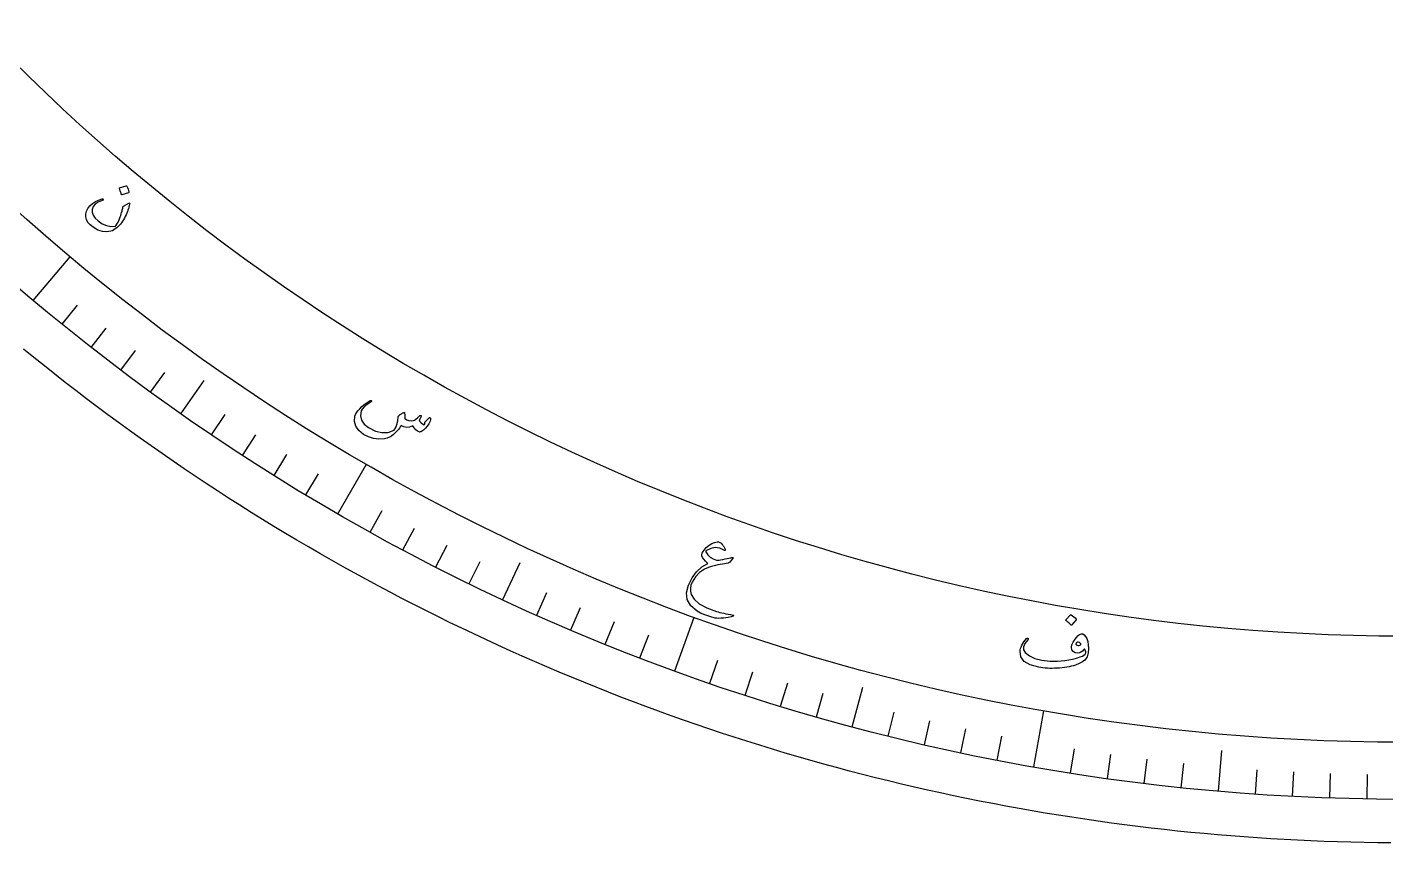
# Model space of a CAD drawing. Header units: millimetres. Extents: x -92 to 92, y -92 to 118.
# Drawn here: x -57.9 to -0.8, y -91.5 to -57.2 of the extents above; entities that cross this region are included whole.
import ezdxf

# ---------------------------------------------------------------- set-up
doc = ezdxf.new("R2010")
doc.units = ezdxf.units.MM
for name, color, linetype in [('CUT_OUTER', 1, 'Continuous'), ('ENGRAVE', 7, 'Continuous'), ('ENGRAVE_FINE', 8, 'Continuous'), ('TEXT', 5, 'Continuous')]:
    doc.layers.add(name, color=color, linetype=linetype)

msp = doc.modelspace()

# ---------------------------------------------------------------- linework, layer by layer
at = {"layer": 'CUT_OUTER'}
msp.add_lwpolyline([(-0.5614, -91.4983), (-1.1228, -91.4931), (-1.6842, -91.4845), (-2.2455, -91.4724), (-2.8067, -91.4569), (-3.3679, -91.438), (-3.9289, -91.4156), (-4.4897, -91.3898), (-5.0504, -91.3605), (-5.6108, -91.3278), (-6.1711, -91.2917), (-6.7312, -91.2521), (-7.2909, -91.2091), (-7.8505, -91.1626), (-8.4097, -91.1127), (-8.9686, -91.0594), (-9.5271, -91.0027), (-10.0853, -90.9425), (-10.6432, -90.8789), (-11.2006, -90.8119), (-11.7576, -90.7414), (-12.3141, -90.6676), (-12.8702, -90.5903), (-13.4258, -90.5097), (-13.9809, -90.4256), (-14.5355, -90.3381), (-15.0896, -90.2472), (-15.643, -90.1529), (-16.1959, -90.0552), (-16.7481, -89.9542), (-17.2998, -89.8497), (-17.8508, -89.7419), (-18.4011, -89.6306), (-18.9507, -89.516), (-19.4996, -89.3981), (-20.0478, -89.2767), (-20.5952, -89.1521), (-21.1418, -89.024), (-21.6877, -88.8926), (-22.2327, -88.7579), (-22.7769, -88.6198), (-23.3202, -88.4783), (-23.8627, -88.3336), (-24.4042, -88.1855), (-24.9449, -88.0341), (-25.4846, -87.8794), (-26.0233, -87.7214), (-26.561, -87.56), (-27.0978, -87.3954), (-27.6335, -87.2275), (-28.1682, -87.0563), (-28.7019, -86.8818), (-29.2344, -86.7041), (-29.7659, -86.5231), (-30.2962, -86.3388), (-30.8254, -86.1513), (-31.3535, -85.9605), (-31.8803, -85.7665), (-32.406, -85.5693), (-32.9304, -85.3688), (-33.4536, -85.1652), (-33.9755, -84.9583), (-34.4962, -84.7482), (-35.0155, -84.535), (-35.5336, -84.3185), (-36.0503, -84.0989), (-36.5656, -83.8761), (-37.0796, -83.6502), (-37.5922, -83.4211), (-38.1033, -83.1889), (-38.613, -82.9535), (-39.1213, -82.715), (-39.6281, -82.4734), (-40.1334, -82.2287), (-40.6372, -81.9809), (-41.1394, -81.73), (-41.6401, -81.4761), (-42.1393, -81.219), (-42.6368, -80.9589), (-43.1328, -80.6958), (-43.6271, -80.4296), (-44.1198, -80.1604), (-44.6108, -79.8882), (-45.1002, -79.613), (-45.5878, -79.3347), (-46.0738, -79.0535), (-46.558, -78.7693), (-47.0404, -78.4822), (-47.5211, -78.1921), (-48, -77.899), (-48.477, -77.603), (-48.9523, -77.3041), (-49.4257, -77.0023), (-49.8972, -76.6976), (-50.3669, -76.39), (-50.8347, -76.0795), (-51.3005, -75.7661), (-51.7645, -75.4499), (-52.2264, -75.1309), (-52.6864, -74.809), (-53.1445, -74.4843), (-53.6005, -74.1568), (-54.0545, -73.8266), (-54.5065, -73.4935), (-54.9564, -73.1577), (-55.4043, -72.8191), (-55.85, -72.4778), (-56.2937, -72.1337), (-56.7352, -71.7869), (-57.1746, -71.4375), (-57.6119, -71.0853), (-58.047, -70.7305)], dxfattribs=at)
at = {"layer": 'ENGRAVE'}
for points in [[(-57.6388, -68.6912), (-56.0949, -66.8513)], [(-51.4326, -73.4534), (-50.4486, -72.048)], [(-44.835, -77.6565), (-43.6341, -75.5764)], [(-37.8962, -81.2686), (-37.1711, -79.7137)], [(-30.6689, -84.2622), (-29.8475, -82.0052)], [(-23.2083, -86.6146), (-22.7643, -84.9574)], [(-15.571, -88.3077), (-15.154, -85.9423)], [(-7.8153, -89.3288), (-7.6657, -87.6197)]]:
    msp.add_lwpolyline(points, dxfattribs=at)
for radius in [89.67, 89.67, 87.2681, 82.8075, 82.8075]:
    msp.add_circle((0, 0), radius, dxfattribs=at)
at = {"layer": 'ENGRAVE_FINE'}
for points in [[(-56.4312, -69.6867), (-55.7834, -68.8867)], [(-55.2064, -70.6609), (-54.5726, -69.8498)], [(-53.9648, -71.6136), (-53.3453, -70.7916)], [(-52.7067, -72.5446), (-52.1017, -71.7118)], [(-50.1428, -74.3398), (-49.5672, -73.4864)], [(-48.8378, -75.2036), (-48.2771, -74.3403)], [(-47.5179, -76.0445), (-46.9724, -75.1715)], [(-46.1835, -76.8622), (-45.6533, -75.9798)], [(-43.4729, -78.4271), (-42.9738, -77.5268)], [(-42.0975, -79.1739), (-41.6143, -78.265)], [(-40.7093, -79.8966), (-40.242, -78.9794)], [(-39.3087, -80.5949), (-38.8575, -79.6697)], [(-36.4721, -81.9176), (-36.0534, -80.9772)], [(-35.0369, -82.5417), (-34.6347, -81.5941)], [(-33.591, -83.1406), (-33.2054, -82.1862)], [(-32.1349, -83.7142), (-31.766, -82.7532)], [(-29.1937, -84.7847), (-28.8586, -83.8114)], [(-27.7096, -85.2812), (-27.3915, -84.3022)], [(-26.217, -85.7518), (-25.916, -84.7675)], [(-24.7164, -86.1963), (-24.4327, -85.2068)], [(-21.6931, -87.0064), (-21.4441, -86.0076)], [(-20.1714, -87.3718), (-19.9398, -86.3688)], [(-18.6434, -87.7105), (-18.4294, -86.7036)], [(-17.1098, -88.0225), (-16.9134, -87.012)], [(-14.0275, -88.566), (-13.8664, -87.5493)], [(-12.4797, -88.7973), (-12.3364, -87.778)], [(-10.928, -89.0016), (-10.8026, -87.9799)], [(-9.3731, -89.1788), (-9.2655, -88.155)], [(-6.2551, -89.4516), (-6.1833, -88.4247)], [(-4.693, -89.5471), (-4.6391, -88.5191)], [(-3.1294, -89.6154), (-3.0935, -88.5866)], [(-1.565, -89.6563), (-1.547, -88.6271)]]:
    msp.add_lwpolyline(points, dxfattribs=at)
at = {"layer": 'TEXT'}
for points in [[(-53.7321, -63.8686), (-53.7264, -63.868), (-53.7204, -63.8698), (-53.7143, -63.8739), (-53.708, -63.8802), (-53.6763, -63.9408), (-53.6512, -64.0035), (-53.6324, -64.0682), (-53.6202, -64.1351), (-53.6205, -64.1434), (-53.623, -64.1499), (-53.6277, -64.1546), (-53.6346, -64.1574), (-53.9135, -64.2516), (-53.9217, -64.2525), (-53.9283, -64.2489), (-53.9332, -64.2407), (-53.9364, -64.2281), (-53.9392, -64.2171), (-53.9439, -64.2002), (-53.9505, -64.1773), (-53.9591, -64.1485), (-53.9699, -64.1135), (-53.9833, -64.072), (-53.9991, -64.024), (-54.0175, -63.9696), (-54.0193, -63.9616), (-54.0186, -63.9557), (-54.0154, -63.9519), (-54.0097, -63.9503)], [(-53.587, -64.6359), (-53.6015, -64.6963), (-53.6182, -64.7581), (-53.637, -64.8214), (-53.6581, -64.886), (-53.6819, -64.9521), (-53.709, -65.0198), (-53.7395, -65.0889), (-53.7733, -65.1596), (-53.8089, -65.2284), (-53.847, -65.2943), (-53.8876, -65.3574), (-53.9306, -65.4177), (-53.9762, -65.4753), (-54.0245, -65.5303), (-54.0756, -65.5829), (-54.1295, -65.6329), (-54.1906, -65.6816), (-54.2525, -65.7221), (-54.3153, -65.7544), (-54.3788, -65.7785), (-54.5529, -65.809), (-54.7346, -65.7916), (-54.9239, -65.726), (-55.1206, -65.6122), (-55.2469, -65.511), (-55.3416, -65.4032), (-55.4044, -65.289), (-55.4355, -65.1685), (-55.4339, -65.0488), (-55.404, -64.9326), (-55.3457, -64.8199), (-55.2592, -64.7106), (-55.1491, -64.6107), (-55.0268, -64.5287), (-54.8923, -64.4647), (-54.7457, -64.4185), (-54.7262, -64.4156), (-54.7112, -64.4174), (-54.7009, -64.424), (-54.6952, -64.4354), (-54.6936, -64.4503), (-54.7006, -64.4634), (-54.7162, -64.4745), (-54.7405, -64.4837), (-54.9088, -64.5557), (-55.0354, -64.6419), (-55.12, -64.7427), (-55.1627, -64.858), (-55.1637, -64.9787), (-55.123, -65.0999), (-55.0406, -65.2215), (-54.9164, -65.3434), (-54.7426, -65.4624), (-54.5641, -65.5399), (-54.3813, -65.5761), (-54.1942, -65.5708), (-54.1893, -65.5693), (-54.1836, -65.5657), (-54.1772, -65.56), (-54.1702, -65.5521), (-54.1211, -65.4852), (-54.0731, -65.3996), (-54.0263, -65.2954), (-53.9806, -65.1726), (-53.9596, -65.1092), (-53.9407, -65.0496), (-53.9238, -64.9939), (-53.9091, -64.942), (-53.8968, -64.8941), (-53.8872, -64.8501), (-53.8804, -64.81), (-53.8762, -64.7738), (-53.8733, -64.7556), (-53.868, -64.7409), (-53.8603, -64.7298), (-53.8503, -64.7223), (-53.6184, -64.5969), (-53.6022, -64.5918), (-53.5916, -64.5966), (-53.5865, -64.6113), (-53.587, -64.6359)], [(-41.0068, -73.6325), (-40.9948, -73.6227), (-40.9833, -73.6172), (-40.9724, -73.6162), (-40.9621, -73.6196), (-40.9509, -73.6277), (-40.9431, -73.6377), (-40.9386, -73.6496), (-40.9376, -73.6634), (-40.9414, -73.7086), (-40.9546, -73.7599), (-40.9773, -73.8173), (-41.0094, -73.8807), (-41.0721, -73.9787), (-41.1446, -74.0647), (-41.2269, -74.1385), (-41.3192, -74.2002), (-41.3459, -74.2125), (-41.3715, -74.2193), (-41.3959, -74.2206), (-41.4191, -74.2164), (-41.4923, -74.1814), (-41.5613, -74.1264), (-41.6262, -74.0514), (-41.6868, -73.9563), (-41.8161, -74.015), (-41.94, -74.0326), (-42.0583, -74.0089), (-42.1709, -73.9441), (-42.2092, -74.0025), (-42.2477, -74.0577), (-42.2865, -74.1097), (-42.3257, -74.1584), (-42.3653, -74.2041), (-42.4057, -74.2473), (-42.4468, -74.288), (-42.4886, -74.3261), (-42.5719, -74.3903), (-42.664, -74.4409), (-42.7647, -74.4779), (-42.8742, -74.5013), (-43.1071, -74.5148), (-43.3309, -74.4891), (-43.5455, -74.4242), (-43.7505, -74.3201), (-43.9554, -74.159), (-44.0848, -73.9771), (-44.1385, -73.7749), (-44.1167, -73.5526), (-44.0904, -73.4836), (-44.048, -73.4089), (-43.9894, -73.3283), (-43.9149, -73.242), (-43.8246, -73.1525), (-43.7209, -73.0653), (-43.6037, -72.9803), (-43.4732, -72.8975), (-43.4639, -72.8929), (-43.4549, -72.8911), (-43.4461, -72.892), (-43.4375, -72.8957), (-43.4299, -72.9012), (-43.4242, -72.9074), (-43.4205, -72.9145), (-43.4187, -72.9223), (-43.4198, -72.9315), (-43.4233, -72.9397), (-43.4291, -72.9471), (-43.4373, -72.9535), (-43.6074, -73.066), (-43.734, -73.1663), (-43.8168, -73.2547), (-43.8558, -73.3313), (-43.8806, -73.5367), (-43.8369, -73.7227), (-43.7247, -73.8889), (-43.5439, -74.0351), (-43.2562, -74.1802), (-42.9805, -74.2472), (-42.7173, -74.2363), (-42.4672, -74.1479), (-42.4019, -74.0325), (-42.3511, -73.9001), (-42.3149, -73.7508), (-42.2932, -73.5846), (-42.2924, -73.5669), (-42.2891, -73.5526), (-42.2835, -73.5415), (-42.2754, -73.5338), (-42.2417, -73.5106), (-42.2097, -73.4891), (-42.1797, -73.469), (-42.1515, -73.4506), (-42.1253, -73.434), (-42.1015, -73.4197), (-42.0799, -73.4077), (-42.0605, -73.3979), (-42.0508, -73.3947), (-42.043, -73.3956), (-42.0371, -73.4006), (-42.0331, -73.4098), (-42.0318, -73.4158), (-42.0303, -73.4248), (-42.0286, -73.4367), (-42.0267, -73.4516), (-42.0249, -73.4693), (-42.0237, -73.4895), (-42.0229, -73.5123), (-42.0227, -73.5377), (-42.021, -73.5871), (-42.0172, -73.6245), (-42.0112, -73.6498), (-42.003, -73.6631), (-41.932, -73.7118), (-41.8501, -73.7415), (-41.7574, -73.752), (-41.6539, -73.7434), (-41.6077, -73.7249), (-41.5497, -73.6845), (-41.4799, -73.6223), (-41.3984, -73.5383), (-41.3906, -73.5304), (-41.3815, -73.5251), (-41.371, -73.5224), (-41.3592, -73.5224), (-41.349, -73.5239), (-41.3403, -73.5273), (-41.3332, -73.5327), (-41.3277, -73.5401), (-41.3269, -73.5643), (-41.3418, -73.6004), (-41.3724, -73.6487), (-41.4188, -73.7089), (-41.3808, -73.7771), (-41.332, -73.8353), (-41.2722, -73.8834), (-41.2016, -73.9213), (-41.1908, -73.8997), (-41.1839, -73.8811), (-41.1811, -73.8654), (-41.1822, -73.8527), (-41.1846, -73.84), (-41.1841, -73.8289), (-41.1807, -73.8195), (-41.1744, -73.8116)], [(-28.8801, -78.8407), (-28.8271, -78.8451), (-28.775, -78.865), (-28.7237, -78.9004), (-28.6733, -78.9513), (-28.649, -78.9813), (-28.6273, -79.0106), (-28.6082, -79.0392), (-28.5916, -79.0671), (-28.5775, -79.094), (-28.5658, -79.1199), (-28.5566, -79.1446), (-28.5498, -79.1683), (-28.5473, -79.1898), (-28.555, -79.1998), (-28.5729, -79.1981), (-28.6011, -79.1849), (-28.781, -79.1056), (-28.9665, -79.0836), (-29.158, -79.1189), (-29.3559, -79.2115), (-29.3634, -79.2194), (-29.3669, -79.2294), (-29.3663, -79.2413), (-29.3616, -79.2552), (-29.2802, -79.3818), (-29.1786, -79.483), (-29.0571, -79.5587), (-28.9156, -79.6089), (-28.8884, -79.6131), (-28.8512, -79.6129), (-28.8042, -79.6084), (-28.7473, -79.5995), (-28.6419, -79.5778), (-28.5488, -79.5586), (-28.468, -79.5419), (-28.3996, -79.5277), (-28.3436, -79.5161), (-28.2998, -79.5072), (-28.2683, -79.5008), (-28.2491, -79.4971), (-28.2239, -79.4979), (-28.214, -79.5087), (-28.2194, -79.5294), (-28.24, -79.56), (-28.305, -79.6365), (-28.3577, -79.6918), (-28.3981, -79.7261), (-28.4262, -79.7394), (-28.501, -79.747), (-28.5813, -79.7581), (-28.6671, -79.7726), (-28.7584, -79.7906), (-28.8552, -79.812), (-28.9575, -79.8368), (-29.0653, -79.865), (-29.1787, -79.8966), (-29.4178, -79.9901), (-29.624, -80.1265), (-29.7972, -80.3063), (-29.9372, -80.5296), (-29.9885, -80.6604), (-30.0128, -80.7907), (-30.0099, -80.9205), (-29.9797, -81.0497), (-29.8593, -81.2522), (-29.6408, -81.4399), (-29.324, -81.6121), (-28.9089, -81.7675), (-28.8429, -81.7864), (-28.7714, -81.8055), (-28.6943, -81.8246), (-28.6117, -81.8439), (-28.5237, -81.863), (-28.4305, -81.8817), (-28.3319, -81.8999), (-28.2281, -81.9176), (-28.2106, -81.9217), (-28.1983, -81.927), (-28.1914, -81.9335), (-28.1899, -81.9412), (-28.2165, -81.9675), (-28.2963, -81.9937), (-28.4294, -82.0198), (-28.6159, -82.0456), (-28.7277, -82.0562), (-28.8235, -82.0596), (-28.9034, -82.0558), (-28.9674, -82.0448), (-29.1976, -81.9816), (-29.402, -81.9112), (-29.5803, -81.8337), (-29.7327, -81.7495), (-29.9967, -81.5273), (-30.1446, -81.2716), (-30.1767, -80.983), (-30.0937, -80.6618), (-29.9369, -80.3504), (-29.7488, -80.0944), (-29.5294, -79.8934), (-29.2791, -79.7472), (-29.3729, -79.6559), (-29.4452, -79.5714), (-29.4962, -79.4939), (-29.5259, -79.4234), (-29.5314, -79.3973), (-29.5319, -79.3709), (-29.5275, -79.3441), (-29.518, -79.317), (-29.4805, -79.2485), (-29.4386, -79.186), (-29.3924, -79.1296), (-29.3419, -79.0791), (-29.2228, -78.984), (-29.1062, -78.9125), (-28.992, -78.8648), (-28.8801, -78.8407)], [(-14.0248, -81.9156), (-14.0201, -81.9122), (-14.0141, -81.9108), (-14.0068, -81.9112), (-13.9982, -81.9135), (-13.9405, -81.9497), (-13.8874, -81.991), (-13.8387, -82.0374), (-13.7946, -82.0888), (-13.7907, -82.0962), (-13.7896, -82.1031), (-13.7913, -82.1095), (-13.7958, -82.1154), (-13.9882, -82.3377), (-13.9948, -82.3427), (-14.0022, -82.3429), (-14.0105, -82.3383), (-14.0197, -82.329), (-14.0276, -82.321), (-14.0401, -82.3088), (-14.0574, -82.2924), (-14.0792, -82.2719), (-14.1061, -82.2472), (-14.1384, -82.2181), (-14.1762, -82.1848), (-14.2193, -82.1472), (-14.2249, -82.1412), (-14.2272, -82.1357), (-14.2264, -82.1308), (-14.2223, -82.1265)], [(-13.5743, -82.7085), (-13.5093, -82.7143), (-13.4495, -82.7498), (-13.3949, -82.815), (-13.3454, -82.9098), (-13.3068, -83.029), (-13.2847, -83.1673), (-13.2793, -83.3247), (-13.2905, -83.5011), (-13.2987, -83.5645), (-13.3123, -83.6223), (-13.3313, -83.6748), (-13.3557, -83.7217), (-13.4299, -83.8113), (-13.532, -83.8918), (-13.6622, -83.963), (-13.8206, -84.0248), (-13.9086, -84.051), (-13.9991, -84.0744), (-14.0918, -84.0951), (-14.187, -84.1129), (-14.2846, -84.1279), (-14.385, -84.1401), (-14.4881, -84.1493), (-14.594, -84.1557), (-14.6999, -84.1594), (-14.803, -84.1607), (-14.9035, -84.1596), (-15.0013, -84.1562), (-15.0965, -84.1502), (-15.1894, -84.1414), (-15.2798, -84.1297), (-15.3679, -84.1152), (-15.7281, -84.0181), (-15.9786, -83.8727), (-16.119, -83.6798), (-16.1498, -83.44), (-16.1419, -83.3873), (-16.1273, -83.3282), (-16.106, -83.2629), (-16.0781, -83.1913), (-16.0403, -83.114), (-15.9945, -83.0408), (-15.9407, -82.9716), (-15.879, -82.9064), (-15.8703, -82.8992), (-15.8609, -82.8947), (-15.8507, -82.8929), (-15.8398, -82.8937), (-15.8298, -82.8971), (-15.8223, -82.9029), (-15.8174, -82.9112), (-15.815, -82.922), (-15.8151, -82.9333), (-15.8175, -82.9434), (-15.8221, -82.9522), (-15.8289, -82.9597), (-15.9493, -83.1155), (-16.0067, -83.2572), (-16.001, -83.385), (-15.9318, -83.4988), (-15.7571, -83.6366), (-15.5248, -83.7418), (-15.235, -83.8139), (-14.8882, -83.8523), (-14.734, -83.8573), (-14.5784, -83.8547), (-14.4214, -83.8445), (-14.263, -83.8268), (-14.1035, -83.8014), (-13.9431, -83.7683), (-13.7818, -83.7276), (-13.6198, -83.6792), (-13.5325, -83.6462), (-13.4642, -83.6064), (-13.415, -83.5597), (-13.3847, -83.5062), (-13.3898, -83.4652), (-13.4019, -83.4264), (-13.421, -83.3898), (-13.4472, -83.3555), (-13.4506, -83.3535), (-13.4554, -83.355), (-13.4616, -83.3601), (-13.4693, -83.3687), (-13.5282, -83.4366), (-13.5898, -83.4847), (-13.6542, -83.5132), (-13.7211, -83.5219), (-13.8381, -83.5043), (-13.9222, -83.4551), (-13.9735, -83.3745), (-13.9918, -83.2624), (-13.9755, -83.169), (-13.9253, -83.0599), (-13.8415, -82.935), (-13.7242, -82.7943), (-13.689, -82.7606), (-13.6523, -82.735), (-13.614, -82.7177), (-13.5743, -82.7085)], [(-13.6141, -83.1743), (-13.5998, -83.1616), (-13.5939, -83.1474), (-13.5966, -83.1319), (-13.6078, -83.115), (-13.657, -83.0705), (-13.7041, -83.054), (-13.7492, -83.0654), (-13.7923, -83.1047), (-13.7992, -83.1178), (-13.8023, -83.1299), (-13.8014, -83.1409), (-13.7966, -83.1509), (-13.7561, -83.1874), (-13.7121, -83.2034), (-13.6648, -83.1991), (-13.6141, -83.1743)]]:
    msp.add_lwpolyline(points, close=True, dxfattribs=at)

doc.saveas('drawing.dxf')
